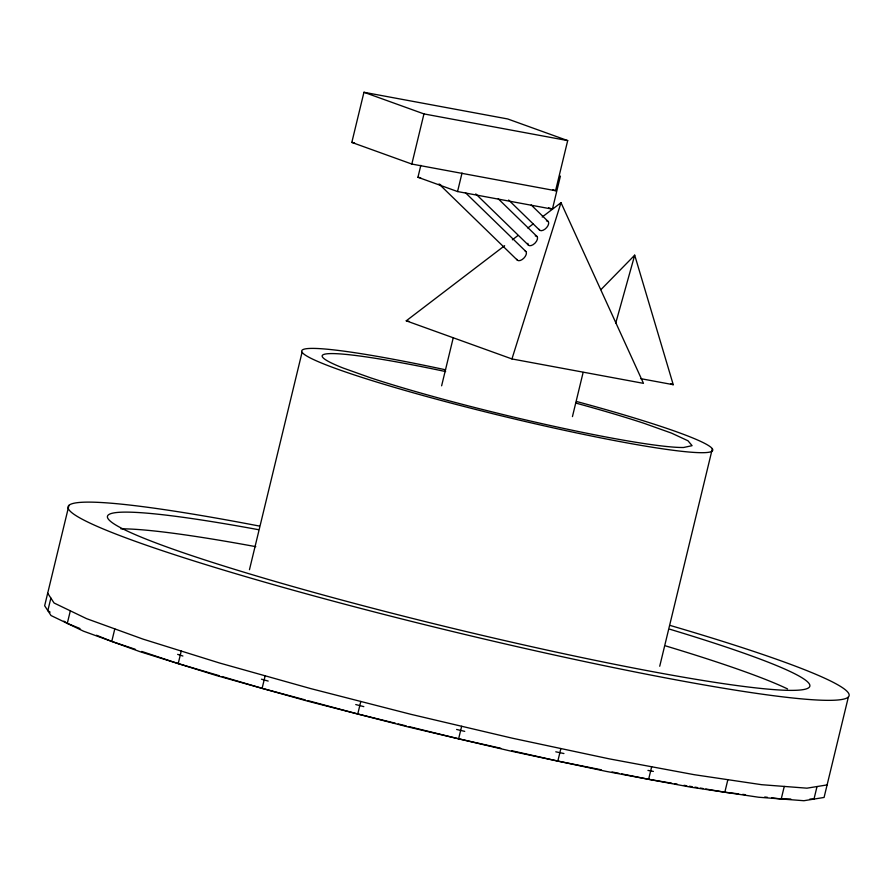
<?xml version="1.0" encoding="UTF-8"?>
<svg xmlns="http://www.w3.org/2000/svg" width="893" height="893" viewBox="0 0 893 893"><rect width="100%" height="100%" fill="white"/><g stroke="black" fill="none" stroke-linecap="round" stroke-linejoin="round"><path stroke-width="1.34" d="M68.928 505.393L44.65 605.744L51.035 615.545L83.551 631.206L139.967 651.667L216.452 675.532L307.784 701.172L407.744 726.835L509.512 750.79L606.168 771.385L691.104 787.224L758.548 797.226L803.901 800.72L824.072 797.449L848.35 697.098M50.879 598.098L47.842 610.645L50.131 612.14M80.002 628.538L67.299 623.37L70.335 610.834M135.211 649.256L111.759 641.431L114.795 628.895M219.499 675.778L178.209 663.599L181.246 651.053M351.82 142.411L363.953 92.28L507.693 118.959L567.691 140.592L555.569 190.722L411.829 164.055L351.82 142.411L354.554 142.925M249.46 569.701L302.068 352.266M305.227 699.911L262.118 688.347L265.154 675.8M411.829 164.055L423.952 113.913L363.953 92.28M560.424 176.066L552.421 209.152L457.551 191.548L417.946 177.272L420.826 165.35M457.551 191.548L462.027 173.019M395.42 723.263L357.758 713.998L360.794 701.463M441.622 385.809L453.276 337.643M408.871 726.567L458.622 738.812L461.659 726.266M572.446 416.596L583.129 372.437M511.633 750.712L557.835 761.082L560.871 748.535M659.726 666.245L712.324 448.799M621.528 773.863L648.631 779.299L651.667 766.763M705.783 788.999L724.826 792.225L727.862 779.678M771.597 797.829L781.23 798.978L784.266 786.432M817.017 786.543L813.992 799.09L809.895 799.068M615.668 323.344L634.711 255.175L673.244 384.693L640.716 378.654M511.946 358.941L561.005 202.678L643.485 383.354L511.946 358.941L406.237 320.821L504.623 245.709M600.944 289.622L634.711 255.175M512.359 239.804L517.895 235.585M527.841 227.994L533.367 223.775M542.207 217.021L561.005 202.678M827.108 784.914L806.937 788.173L761.584 784.69L694.14 774.678L609.193 758.838L512.549 738.243L410.78 714.288L310.82 688.626L219.488 662.986L143.003 639.12L86.588 618.659L54.071 602.998L47.686 593.198M781.23 798.978L790.785 799.012M724.826 792.225L738.589 793.877M742.708 794.368L745.465 794.692M764.721 797.002L767.467 797.326M653.375 771.407L647.95 770.402M648.631 779.299L671.77 783.228M674.483 783.686L677.207 784.154M684.016 785.304L686.728 785.762M689.452 786.231L692.175 786.688M694.899 787.146L697.612 787.615M700.335 788.072L703.059 788.53M423.952 113.913L567.691 140.592M417.946 177.272L420.659 177.774M406.237 320.821L408.972 321.324M563.929 753.536L555.781 751.806M557.835 761.082L601.201 769.788M612.04 771.965L618.827 773.316M464.728 731.367L456.613 729.458M458.622 738.812L500.761 748.267M363.819 706.631L355.749 704.555M398.111 723.922L406.181 725.909M268.179 681.069L261.482 679.205M307.918 700.637L357.758 713.998M182.898 656.02L177.629 654.368M222.167 676.559L262.118 688.347M141.73 651.432L178.209 663.599M552.957 189.785L555.569 190.722M548.581 207.768L552.421 209.152M670.632 383.744L673.244 384.693M96.511 635.247L111.759 641.431M63.861 621.126L67.299 623.37M531.19 204.977L548.135 221.464M508.642 200.032L539.551 230.093M498.249 198.804L536.983 236.478M475.768 193.915L528.399 245.106M465.42 192.687L525.854 251.458M439.01 183.98L517.27 260.086M669.806 629.219A361.364 27.728 13.6 0 1 715.371 682.431A361.364 27.728 13.6 0 1 192.933 556.015A361.364 27.728 13.6 0 1 258.356 529.661M445.64 371.566A190.388 14.612 13.6 0 0 342.834 367.927L370.45 377.784A190.388 14.612 13.6 0 0 683.591 447.493L692.086 445.674L687.99 440.774L671.558 433.138L643.942 423.282A190.388 14.612 13.6 0 0 575.65 403.033M670.319 625.491A401.817 30.831 13.6 0 1 750.511 692.488A401.817 30.831 13.6 0 1 157.28 548.972A401.817 30.831 13.6 0 1 259.361 526.055M120.912 528.835A361.364 27.728 13.6 0 1 255.789 546.661M665.754 645.94A361.364 27.728 13.6 0 1 787.548 688.927M576.487 401.482A211.429 16.219 13.6 0 1 670.654 449.949A211.429 16.219 13.6 0 1 338.972 369.669A211.429 16.219 13.6 0 1 445.562 369.802M546.427 220.839A6.084 3.304 -45.8 0 1 546.661 227.581A6.084 3.304 -45.8 0 1 539.104 229.322M535.264 235.852A6.084 3.304 -45.8 0 1 534.974 243.186A6.084 3.304 -45.8 0 1 527.83 243.331M525.117 250.989A6.084 3.304 -45.8 0 1 523.845 258.166A6.084 3.304 -45.8 0 1 516.824 259.316M440.718 184.594A6.084 3.304 -45.8 0 1 439.747 184.449"/></g></svg>
